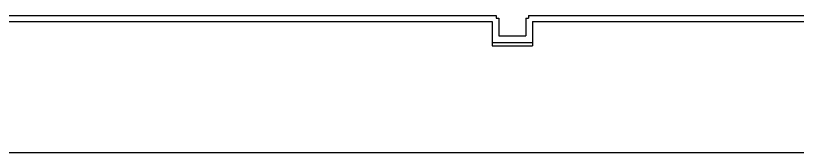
# Model space of a CAD drawing. Header units: centimetres. Extents: x -4990 to 114398, y -61489 to -12305.
# Drawn here: x 57296 to 58459, y -21877 to -21674 of the extents above; entities that cross this region are included whole.
import ezdxf

# ---------------------------------------------------------------- set-up
doc = ezdxf.new("R2010")
doc.units = ezdxf.units.CM
doc.header["$LTSCALE"] = 0.5
doc.layers.add('01_cote_gen', color=4, linetype='CONTINUOUS')

msp = doc.modelspace()

# ---------------------------------------------------------------- linework, layer by layer
at = {"layer": '01_cote_gen'}
for p, q in [((57077.793, -21673.507), (58011.454, -21673.507)), ((58011.454, -21673.507), (58011.454, -21677.507)), ((58011.454, -21677.507), (58015.454, -21677.507)), ((58015.454, -21677.507), (58015.454, -21703.507)), ((58055.454, -21677.507), (58055.454, -21703.507)), ((58055.454, -21677.507), (58059.454, -21677.507)), ((58059.454, -21673.507), (58059.454, -21677.507)), ((58059.454, -21673.507), (59031.299, -21673.507)), ((57083.793, -21682.507), (58005.454, -21682.507)), ((58005.454, -21682.507), (58005.454, -21718.507)), ((58065.454, -21682.507), (58065.454, -21718.507)), ((58065.454, -21682.507), (59031.299, -21682.507)), ((58005.454, -21713.507), (58065.454, -21713.507)), ((58015.454, -21703.507), (58055.454, -21703.507)), ((58005.454, -21718.507), (58065.454, -21718.507)), ((55678.192, -21877.492), (58582.087, -21877.492))]:
    msp.add_line(p, q, dxfattribs=at)

doc.saveas('drawing.dxf')
